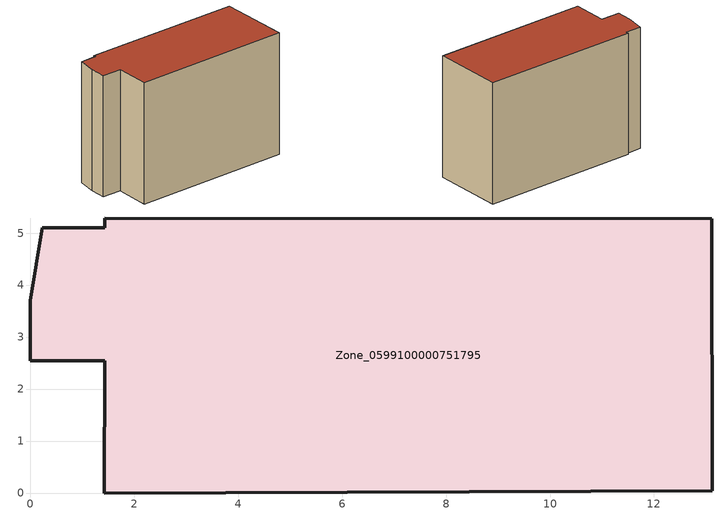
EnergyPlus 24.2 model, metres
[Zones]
Zone_0599100000751795
 floor ground (C_G): 0,3.7 0.23,5.11 1.43,5.11 1.43,5.29 13.11,5.28 13.12,0.05 1.43,0 1.43,2.54 0,2.54 z0
 wall outside (C_F): 1.43,5.29 1.43,5.11 0.23,5.11 0,3.7 0,2.54 1.43,2.54 1.43,0 13.12,0.05 13.11,5.28 1.43,5.29 z0:9.01
 roof outside (C_R): 0.23,5.11 0,3.7 0,2.54 1.43,2.54 1.43,0 13.12,0.05 13.11,5.28 1.43,5.29 1.43,5.11 z9.01
[BUILDING]
Pand.0599100000751795: North Axis=0; Terrain=City; Loads Convergence Tolerance Value=0.04; Temperature Convergence Tolerance Value=0.4; Solar Distribution=FullExterior; Maximum Number of Warmup Days=25; Minimum Number of Warmup Days=1
[Site:Location]
Rotterdam.The.Hague.AP_ZH_NLD Design_Conditions: Latitude=51.96; Longitude=4.45; Time Zone=1; Elevation=-4.5
[SITE:GROUNDTEMPERATURE:BUILDINGSURFACE]
18, 18, 18, 18, 18, 18, 18, 18, 18, 18, 18, 18
[MATERIAL] Thermal Absorptance=0.9; Solar Absorptance=0.7; Visible Absorptance=0.7
Name | Roughness | Thickness | Conductivity | Density | Specific Heat
G.TI.2006-2014 | MediumSmooth | 0.15 | 0.06 | 540 | 1210
F.TI.2006-2014 | Rough | 0.3 | 0.12 | 1920 | 840
R.TI.2006-2014 | MediumRough | 0.2 | 0.08 | 1500 | 1000
[CONSTRUCTION]
C_G: G.TI.2006-2014
C_F: F.TI.2006-2014
C_R: R.TI.2006-2014
[ZONE]
Zone_0599100000751795: Type=1; Multiplier=1; Ceiling Height=Autocalculate; Volume=Autocalculate; Floor Area=autocalculate; Part of Total Floor Area=Yes
[ZONEINFILTRATION:DESIGNFLOWRATE]
Infil_Zone_0599100000751795: Zone or ZoneList or Space or SpaceList=Zone_0599100000751795; Schedule=AlwaysOn; Design Flow Rate Calculation Method=Flow/Area; Flow Rate per Floor Area=0.0015; Constant Term Coefficient=1; Temperature Term Coefficient=0; Velocity Term Coefficient=0; Velocity Squared Term Coefficient=0
[HVACTEMPLATE:ZONE:IDEALLOADSAIRSYSTEM]
Zone_0599100000751795: Maximum Heating Supply Air Temperature=50; Minimum Cooling Supply Air Temperature=13; Maximum Heating Supply Air Humidity Ratio=0.0156; Minimum Cooling Supply Air Humidity Ratio=0.0077; Heating Limit=NoLimit; Cooling Limit=NoLimit; Dehumidification Control Type=ConstantSensibleHeatRatio; Cooling Sensible Heat Ratio=0.7; Dehumidification Setpoint=60; Humidification Control Type=None; Humidification Setpoint=30; Outdoor Air Method=None; Outdoor Air Flow Rate per Person=0.00944; Outdoor Air Flow Rate per Zone Floor Area=0; Outdoor Air Flow Rate per Zone=0; Demand Controlled Ventilation Type=None; Outdoor Air Economizer Type=NoEconomizer; Heat Recovery Type=None; Sensible Heat Recovery Effectiveness=0.7; Latent Heat Recovery Effectiveness=0.65
[ZONECONTROL:THERMOSTAT]
ThermostatControl_Zone_0599100000751795: Zone or ZoneList=Zone_0599100000751795; Control Type Schedule=DualSetpointControlType; Control 1=Thermostat_Zone_0599100000751795; Temperature Difference Between Cutout And Setpoint=0
[THERMOSTATSETPOINT:DUALSETPOINT]
Thermostat_Zone_0599100000751795: Heating Setpoint Temperature Schedule=HeatingSetpoint_Zone_0599100000751795; Cooling Setpoint Temperature Schedule=CoolingSetpoint_Zone_0599100000751795
[SCHEDULE:COMPACT]
HeatingSetpoint_Zone_0599100000751795: Through: 12/31, For: AllDays, Until: 24:00, 21
CoolingSetpoint_Zone_0599100000751795: Through: 12/31, For: AllDays, Until: 24:00, 24
DualSetpointControlType: Through: 12/31, For: AllDays, Until: 24:00, 4
AlwaysOn: Through: 12/31, For: AllDays, Until: 24:00, 1
